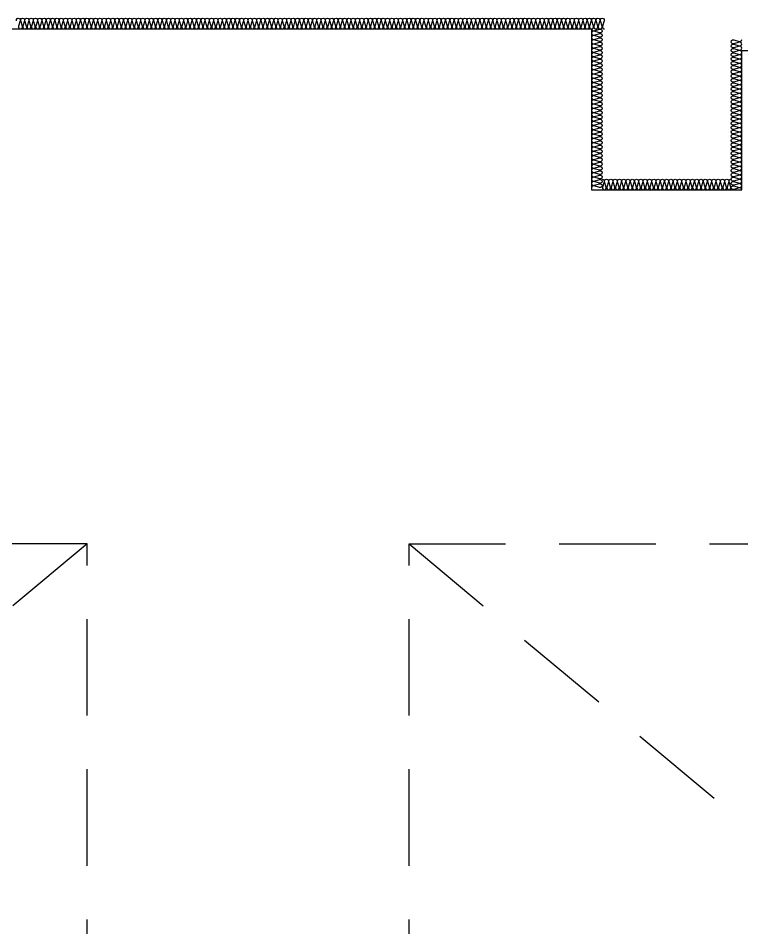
# Model space of a CAD drawing. Header units: millimetres. Extents: x 17311 to 801382, y -242618 to -104888.
# Drawn here: x 527890 to 531261, y -198668 to -194429 of the extents above; entities that cross this region are included whole.
import ezdxf

# ---------------------------------------------------------------- set-up
doc = ezdxf.new("R2010")
doc.units = ezdxf.units.MM
doc.header["$LTSCALE"] = 250
doc.linetypes.add('HID', pattern=[2.8, 1.8, -1])
doc.layers.add('A-ELE-8', color=8, linetype='Continuous')
doc.layers.add('ISL', color=251, linetype='Continuous')

msp = doc.modelspace()

# ---------------------------------------------------------------- linework, layer by layer
at = {"layer": 'A-ELE-8', "linetype": 'HID'}
for p, q in [((528210.7, -196879.5), (522210.7, -201879.5)), ((529710.7, -196879.5), (535710.7, -201879.5))]:
    msp.add_line(p, q, dxfattribs=at)
for points in [[(522210.7, -201879.5), (528210.7, -201879.5), (528210.7, -196879.5), (522210.7, -196879.5)], [(529710.7, -196879.5), (535710.7, -196879.5), (535710.7, -201879.5), (529710.7, -201879.5)]]:
    msp.add_lwpolyline(points, close=True, dxfattribs=at)
at = {"layer": 'ISL'}
for points in [[(527881.8, -194441.6, -1.372593), (527899.5, -194441.6), (527891.8, -194467.4, 0.509267), (527900.7, -194479.5, 0.509267), (527909.5, -194467.4), (527901.8, -194441.6, -1.372593), (527919.5, -194441.6), (527911.8, -194467.4, 0.509267), (527920.7, -194479.5, 0.509267), (527929.5, -194467.4), (527921.8, -194441.6, -1.372593), (527939.5, -194441.6), (527931.8, -194467.4, 0.509267), (527940.7, -194479.5, 0.509267), (527949.5, -194467.4), (527941.8, -194441.6, -1.372593), (527959.5, -194441.6), (527951.8, -194467.4, 0.509267), (527960.7, -194479.5, 0.509267), (527969.5, -194467.4), (527961.8, -194441.6, -1.372593), (527979.5, -194441.6), (527971.8, -194467.4, 0.509267), (527980.7, -194479.5, 0.509267), (527989.5, -194467.4), (527981.8, -194441.6, -1.372593), (527999.5, -194441.6), (527991.8, -194467.4, 0.509267), (528000.7, -194479.5, 0.509267), (528009.5, -194467.4), (528001.8, -194441.6, -1.372593), (528019.5, -194441.6), (528011.8, -194467.4, 0.509267), (528020.7, -194479.5, 0.509267), (528029.5, -194467.4), (528021.8, -194441.6, -1.372593), (528039.5, -194441.6), (528031.8, -194467.4, 0.509267), (528040.7, -194479.5, 0.509267), (528049.5, -194467.4), (528041.8, -194441.6, -1.372593), (528059.5, -194441.6), (528051.8, -194467.4, 0.509267), (528060.7, -194479.5, 0.509267), (528069.5, -194467.4), (528061.8, -194441.6, -1.372593), (528079.5, -194441.6), (528071.8, -194467.4, 0.509267), (528080.7, -194479.5, 0.509267), (528089.5, -194467.4), (528081.8, -194441.6, -1.372593), (528099.5, -194441.6), (528091.8, -194467.4, 0.509267), (528100.7, -194479.5, 0.509267), (528109.5, -194467.4), (528101.8, -194441.6, -1.372593), (528119.5, -194441.6), (528111.8, -194467.4, 0.509267), (528120.7, -194479.5, 0.509267), (528129.5, -194467.4), (528121.8, -194441.6, -1.372593), (528139.5, -194441.6), (528131.8, -194467.4, 0.509267), (528140.7, -194479.5, 0.509267), (528149.5, -194467.4), (528141.8, -194441.6, -1.372593), (528159.5, -194441.6), (528151.8, -194467.4, 0.509267), (528160.7, -194479.5, 0.509267), (528169.5, -194467.4), (528161.8, -194441.6, -1.372593), (528179.5, -194441.6), (528171.8, -194467.4, 0.509267), (528180.7, -194479.5, 0.509267), (528189.5, -194467.4), (528181.8, -194441.6, -1.372593), (528199.5, -194441.6), (528191.8, -194467.4, 0.509267), (528200.7, -194479.5, 0.509267), (528209.5, -194467.4), (528201.8, -194441.6, -1.372593), (528219.5, -194441.6), (528211.8, -194467.4, 0.509267), (528220.7, -194479.5, 0.509267), (528229.5, -194467.4), (528221.8, -194441.6, -1.372593), (528239.5, -194441.6), (528231.8, -194467.4, 0.509267), (528240.7, -194479.5, 0.509267), (528249.5, -194467.4), (528241.8, -194441.6, -1.372593), (528259.5, -194441.6), (528251.8, -194467.4, 0.509267), (528260.7, -194479.5, 0.509267), (528269.5, -194467.4), (528261.8, -194441.6, -1.372593), (528279.5, -194441.6), (528271.8, -194467.4, 0.509267), (528280.7, -194479.5, 0.509267), (528289.5, -194467.4), (528281.8, -194441.6, -1.372593), (528299.5, -194441.6), (528291.8, -194467.4, 0.509267), (528300.7, -194479.5, 0.509267), (528309.5, -194467.4), (528301.8, -194441.6, -1.372593), (528319.5, -194441.6), (528311.8, -194467.4, 0.509267), (528320.7, -194479.5, 0.509267), (528329.5, -194467.4), (528321.8, -194441.6, -1.372593), (528339.5, -194441.6), (528331.8, -194467.4, 0.509267), (528340.7, -194479.5, 0.509267), (528349.5, -194467.4), (528341.8, -194441.6, -1.372593), (528359.5, -194441.6), (528351.8, -194467.4, 0.509267), (528360.7, -194479.5, 0.509267), (528369.5, -194467.4), (528361.8, -194441.6, -1.372593), (528379.5, -194441.6), (528371.8, -194467.4, 0.509267), (528380.7, -194479.5, 0.509267), (528389.5, -194467.4), (528381.8, -194441.6, -1.372593), (528399.5, -194441.6), (528391.8, -194467.4, 0.509267), (528400.7, -194479.5, 0.509267), (528409.5, -194467.4), (528401.8, -194441.6, -1.372593), (528419.5, -194441.6), (528411.8, -194467.4, 0.509267), (528420.7, -194479.5, 0.509267), (528429.5, -194467.4), (528421.8, -194441.6, -1.372593), (528439.5, -194441.6), (528431.8, -194467.4, 0.509267), (528440.7, -194479.5, 0.509267), (528449.5, -194467.4), (528441.8, -194441.6, -1.372593), (528459.5, -194441.6), (528451.8, -194467.4, 0.509267), (528460.7, -194479.5, 0.509267), (528469.5, -194467.4), (528461.8, -194441.6, -1.372593), (528479.5, -194441.6), (528471.8, -194467.4, 0.509267), (528480.7, -194479.5, 0.509267), (528489.5, -194467.4), (528481.8, -194441.6, -1.372593), (528499.5, -194441.6), (528491.8, -194467.4, 0.509267), (528500.7, -194479.5, 0.509267), (528509.5, -194467.4), (528501.8, -194441.6, -1.372593), (528519.5, -194441.6), (528511.8, -194467.4, 0.509267), (528520.7, -194479.5, 0.509267), (528529.5, -194467.4), (528521.8, -194441.6, -1.372593), (528539.5, -194441.6), (528531.8, -194467.4, 0.509267), (528540.7, -194479.5, 0.509267), (528549.5, -194467.4), (528541.8, -194441.6, -1.372593), (528559.5, -194441.6), (528551.8, -194467.4, 0.509267), (528560.7, -194479.5, 0.509267), (528569.5, -194467.4), (528561.8, -194441.6, -1.372593), (528579.5, -194441.6), (528571.8, -194467.4, 0.509267), (528580.7, -194479.5, 0.509267), (528589.5, -194467.4), (528581.8, -194441.6, -1.372593), (528599.5, -194441.6), (528591.8, -194467.4, 0.509267), (528600.7, -194479.5, 0.509267), (528609.5, -194467.4), (528601.8, -194441.6, -1.372593), (528619.5, -194441.6), (528611.8, -194467.4, 0.509267), (528620.7, -194479.5, 0.509267), (528629.5, -194467.4), (528621.8, -194441.6, -1.372593), (528639.5, -194441.6), (528631.8, -194467.4, 0.509267), (528640.7, -194479.5, 0.509267), (528649.5, -194467.4), (528641.8, -194441.6, -1.372593), (528659.5, -194441.6), (528651.8, -194467.4, 0.509267), (528660.7, -194479.5, 0.509267), (528669.5, -194467.4), (528661.8, -194441.6, -1.372593), (528679.5, -194441.6), (528671.8, -194467.4, 0.509267), (528680.7, -194479.5, 0.509267), (528689.5, -194467.4), (528681.8, -194441.6, -1.372593), (528699.5, -194441.6), (528691.8, -194467.4, 0.509267), (528700.7, -194479.5, 0.509267), (528709.5, -194467.4), (528701.8, -194441.6, -1.372593), (528719.5, -194441.6), (528711.8, -194467.4, 0.509267), (528720.7, -194479.5, 0.509267), (528729.5, -194467.4), (528721.8, -194441.6, -1.372593), (528739.5, -194441.6), (528731.8, -194467.4, 0.509267), (528740.7, -194479.5, 0.509267), (528749.5, -194467.4), (528741.8, -194441.6, -1.372593), (528759.5, -194441.6), (528751.8, -194467.4, 0.509267), (528760.7, -194479.5, 0.509267), (528769.5, -194467.4), (528761.8, -194441.6, -1.372593), (528779.5, -194441.6), (528771.8, -194467.4, 0.509267), (528780.7, -194479.5, 0.509267), (528789.5, -194467.4), (528781.8, -194441.6, -1.372593), (528799.5, -194441.6), (528791.8, -194467.4, 0.509267), (528800.7, -194479.5, 0.509267), (528809.5, -194467.4), (528801.8, -194441.6, -1.372593), (528819.5, -194441.6), (528811.8, -194467.4, 0.509267), (528820.7, -194479.5, 0.509267), (528829.5, -194467.4), (528821.8, -194441.6, -1.372593), (528839.5, -194441.6), (528831.8, -194467.4, 0.509267), (528840.7, -194479.5, 0.509267), (528849.5, -194467.4), (528841.8, -194441.6, -1.372593), (528859.5, -194441.6), (528851.8, -194467.4, 0.509267), (528860.7, -194479.5, 0.509267), (528869.5, -194467.4), (528861.8, -194441.6, -1.372593), (528879.5, -194441.6), (528871.8, -194467.4, 0.509267), (528880.7, -194479.5, 0.509267), (528889.5, -194467.4), (528881.8, -194441.6, -1.372593), (528899.5, -194441.6), (528891.8, -194467.4, 0.509267), (528900.7, -194479.5, 0.509267), (528909.5, -194467.4), (528901.8, -194441.6, -1.372593), (528919.5, -194441.6), (528911.8, -194467.4, 0.509267), (528920.7, -194479.5, 0.509267), (528929.5, -194467.4), (528921.8, -194441.6, -1.372593), (528939.5, -194441.6), (528931.8, -194467.4, 0.509267), (528940.7, -194479.5, 0.509267), (528949.5, -194467.4), (528941.8, -194441.6, -1.372593), (528959.5, -194441.6), (528951.8, -194467.4, 0.509267), (528960.7, -194479.5, 0.509267), (528969.5, -194467.4), (528961.8, -194441.6, -1.372593), (528979.5, -194441.6), (528971.8, -194467.4, 0.509267), (528980.7, -194479.5, 0.509267), (528989.5, -194467.4), (528981.8, -194441.6, -1.372593), (528999.5, -194441.6), (528991.8, -194467.4, 0.509267), (529000.7, -194479.5, 0.509267), (529009.5, -194467.4), (529001.8, -194441.6, -1.372593), (529019.5, -194441.6), (529011.8, -194467.4, 0.509267), (529020.7, -194479.5, 0.509267), (529029.5, -194467.4), (529021.8, -194441.6, -1.372593), (529039.5, -194441.6), (529031.8, -194467.4, 0.509267), (529040.7, -194479.5, 0.509267), (529049.5, -194467.4), (529041.8, -194441.6, -1.372593), (529059.5, -194441.6), (529051.8, -194467.4, 0.509267), (529060.7, -194479.5, 0.509267), (529069.5, -194467.4), (529061.8, -194441.6, -1.372593), (529079.5, -194441.6), (529071.8, -194467.4, 0.509267), (529080.7, -194479.5, 0.509267), (529089.5, -194467.4), (529081.8, -194441.6, -1.372593), (529099.5, -194441.6), (529091.8, -194467.4, 0.509267), (529100.7, -194479.5, 0.509267), (529109.5, -194467.4), (529101.8, -194441.6, -1.372593), (529119.5, -194441.6), (529111.8, -194467.4, 0.509267), (529120.7, -194479.5, 0.509267), (529129.5, -194467.4), (529121.8, -194441.6, -1.372593), (529139.5, -194441.6), (529131.8, -194467.4, 0.509267), (529140.7, -194479.5, 0.509267), (529149.5, -194467.4), (529141.8, -194441.6, -1.372593), (529159.5, -194441.6), (529151.8, -194467.4, 0.509267), (529160.7, -194479.5, 0.509267), (529169.5, -194467.4), (529161.8, -194441.6, -1.372593), (529179.5, -194441.6), (529171.8, -194467.4, 0.509267), (529180.7, -194479.5, 0.509267), (529189.5, -194467.4), (529181.8, -194441.6, -1.372593), (529199.5, -194441.6), (529191.8, -194467.4, 0.509267), (529200.7, -194479.5, 0.509267), (529209.5, -194467.4), (529201.8, -194441.6, -1.372593), (529219.5, -194441.6), (529211.8, -194467.4, 0.509267), (529220.7, -194479.5, 0.509267), (529229.5, -194467.4), (529221.8, -194441.6, -1.372593), (529239.5, -194441.6), (529231.8, -194467.4, 0.509267), (529240.7, -194479.5, 0.509267), (529249.5, -194467.4), (529241.8, -194441.6, -1.372593), (529259.5, -194441.6), (529251.8, -194467.4, 0.509267), (529260.7, -194479.5, 0.509267), (529269.5, -194467.4), (529261.8, -194441.6, -1.372593), (529279.5, -194441.6), (529271.8, -194467.4, 0.509267), (529280.7, -194479.5, 0.509267), (529289.5, -194467.4), (529281.8, -194441.6, -1.372593), (529299.5, -194441.6), (529291.8, -194467.4, 0.509267), (529300.7, -194479.5, 0.509267), (529309.5, -194467.4), (529301.8, -194441.6, -1.372593), (529319.5, -194441.6), (529311.8, -194467.4, 0.509267), (529320.7, -194479.5, 0.509267), (529329.5, -194467.4), (529321.8, -194441.6, -1.372593), (529339.5, -194441.6), (529331.8, -194467.4, 0.509267), (529340.7, -194479.5, 0.509267), (529349.5, -194467.4), (529341.8, -194441.6, -1.372593), (529359.5, -194441.6), (529351.8, -194467.4, 0.509267), (529360.7, -194479.5, 0.509267), (529369.5, -194467.4), (529361.8, -194441.6, -1.372593), (529379.5, -194441.6), (529371.8, -194467.4, 0.509267), (529380.7, -194479.5, 0.509267), (529389.5, -194467.4), (529381.8, -194441.6, -1.372593), (529399.5, -194441.6), (529391.8, -194467.4, 0.509267), (529400.7, -194479.5, 0.509267), (529409.5, -194467.4), (529401.8, -194441.6, -1.372593), (529419.5, -194441.6), (529411.8, -194467.4, 0.509267), (529420.7, -194479.5, 0.509267), (529429.5, -194467.4), (529421.8, -194441.6, -1.372593), (529439.5, -194441.6), (529431.8, -194467.4, 0.509267), (529440.7, -194479.5, 0.509267), (529449.5, -194467.4), (529441.8, -194441.6, -1.372593), (529459.5, -194441.6), (529451.8, -194467.4, 0.509267), (529460.7, -194479.5, 0.509267), (529469.5, -194467.4), (529461.8, -194441.6, -1.372593), (529479.5, -194441.6), (529471.8, -194467.4, 0.509267), (529480.7, -194479.5, 0.509267), (529489.5, -194467.4), (529481.8, -194441.6, -1.372593), (529499.5, -194441.6), (529491.8, -194467.4, 0.509267), (529500.7, -194479.5, 0.509267), (529509.5, -194467.4), (529501.8, -194441.6, -1.372593), (529519.5, -194441.6), (529511.8, -194467.4, 0.509267), (529520.7, -194479.5, 0.509267), (529529.5, -194467.4), (529521.8, -194441.6, -1.372593), (529539.5, -194441.6), (529531.8, -194467.4, 0.509267), (529540.7, -194479.5, 0.509267), (529549.5, -194467.4), (529541.8, -194441.6, -1.372593), (529559.5, -194441.6), (529551.8, -194467.4, 0.509267), (529560.7, -194479.5, 0.509267), (529569.5, -194467.4), (529561.8, -194441.6, -1.372593), (529579.5, -194441.6), (529571.8, -194467.4, 0.509267), (529580.7, -194479.5, 0.509267), (529589.5, -194467.4), (529581.8, -194441.6, -1.372593), (529599.5, -194441.6), (529591.8, -194467.4, 0.509267), (529600.7, -194479.5, 0.509267), (529609.5, -194467.4), (529601.8, -194441.6, -1.372593), (529619.5, -194441.6), (529611.8, -194467.4, 0.509267), (529620.7, -194479.5, 0.509267), (529629.5, -194467.4), (529621.8, -194441.6, -1.372593), (529639.5, -194441.6), (529631.8, -194467.4, 0.509267), (529640.7, -194479.5, 0.509267), (529649.5, -194467.4), (529641.8, -194441.6, -1.372593), (529659.5, -194441.6), (529651.8, -194467.4, 0.509267), (529660.7, -194479.5, 0.509267), (529669.5, -194467.4), (529661.8, -194441.6, -1.372593), (529679.5, -194441.6), (529671.8, -194467.4, 0.509267), (529680.7, -194479.5, 0.509267), (529689.5, -194467.4), (529681.8, -194441.6, -1.372593), (529699.5, -194441.6), (529691.8, -194467.4, 0.509267), (529700.7, -194479.5, 0.509267), (529709.5, -194467.4), (529701.8, -194441.6, -1.372593), (529719.5, -194441.6), (529711.8, -194467.4, 0.509267), (529720.7, -194479.5, 0.509267), (529729.5, -194467.4), (529721.8, -194441.6, -1.372593), (529739.5, -194441.6), (529731.8, -194467.4, 0.509267), (529740.7, -194479.5, 0.509267), (529749.5, -194467.4), (529741.8, -194441.6, -1.372593), (529759.5, -194441.6), (529751.8, -194467.4, 0.509267), (529760.7, -194479.5, 0.509267), (529769.5, -194467.4), (529761.8, -194441.6, -1.372593), (529779.5, -194441.6), (529771.8, -194467.4, 0.509267), (529780.7, -194479.5, 0.509267), (529789.5, -194467.4), (529781.8, -194441.6, -1.372593), (529799.5, -194441.6), (529791.8, -194467.4, 0.509267), (529800.7, -194479.5, 0.509267), (529809.5, -194467.4), (529801.8, -194441.6, -1.372593), (529819.5, -194441.6), (529811.8, -194467.4, 0.509267), (529820.7, -194479.5, 0.509267), (529829.5, -194467.4), (529821.8, -194441.6, -1.372593), (529839.5, -194441.6), (529831.8, -194467.4, 0.509267), (529840.7, -194479.5, 0.509267), (529849.5, -194467.4), (529841.8, -194441.6, -1.372593), (529859.5, -194441.6), (529851.8, -194467.4, 0.509267), (529860.7, -194479.5, 0.509267), (529869.5, -194467.4), (529861.8, -194441.6, -1.372593), (529879.5, -194441.6), (529871.8, -194467.4, 0.509267), (529880.7, -194479.5, 0.509267), (529889.5, -194467.4), (529881.8, -194441.6, -1.372593), (529899.5, -194441.6), (529891.8, -194467.4, 0.509267), (529900.7, -194479.5, 0.509267), (529909.5, -194467.4), (529901.8, -194441.6, -1.372593), (529919.5, -194441.6), (529911.8, -194467.4, 0.509267), (529920.7, -194479.5, 0.509267), (529929.5, -194467.4), (529921.8, -194441.6, -1.372593), (529939.5, -194441.6), (529931.8, -194467.4, 0.509267), (529940.7, -194479.5, 0.509267), (529949.5, -194467.4), (529941.8, -194441.6, -1.372593), (529959.5, -194441.6), (529951.8, -194467.4, 0.509267), (529960.7, -194479.5, 0.509267), (529969.5, -194467.4), (529961.8, -194441.6, -1.372593), (529979.5, -194441.6), (529971.8, -194467.4, 0.509267), (529980.7, -194479.5, 0.509267), (529989.5, -194467.4), (529981.8, -194441.6, -1.372593), (529999.5, -194441.6), (529991.8, -194467.4, 0.509267), (530000.7, -194479.5, 0.509267), (530009.5, -194467.4), (530001.8, -194441.6, -1.372593), (530019.5, -194441.6), (530011.8, -194467.4, 0.509267), (530020.7, -194479.5, 0.509267), (530029.5, -194467.4), (530021.8, -194441.6, -1.372593), (530039.5, -194441.6), (530031.8, -194467.4, 0.509267), (530040.7, -194479.5, 0.509267), (530049.5, -194467.4), (530041.8, -194441.6, -1.372593), (530059.5, -194441.6), (530051.8, -194467.4, 0.509267), (530060.7, -194479.5, 0.509267), (530069.5, -194467.4), (530061.8, -194441.6, -1.372593), (530079.5, -194441.6), (530071.8, -194467.4, 0.509267), (530080.7, -194479.5, 0.509267), (530089.5, -194467.4), (530081.8, -194441.6, -1.372593), (530099.5, -194441.6), (530091.8, -194467.4, 0.509267), (530100.7, -194479.5, 0.509267), (530109.5, -194467.4), (530101.8, -194441.6, -1.372593), (530119.5, -194441.6), (530111.8, -194467.4, 0.509267), (530120.7, -194479.5, 0.509267), (530129.5, -194467.4), (530121.8, -194441.6, -1.372593), (530139.5, -194441.6), (530131.8, -194467.4, 0.509267), (530140.7, -194479.5, 0.509267), (530149.5, -194467.4), (530141.8, -194441.6, -1.372593), (530159.5, -194441.6), (530151.8, -194467.4, 0.509267), (530160.7, -194479.5, 0.509267), (530169.5, -194467.4), (530161.8, -194441.6, -1.372593), (530179.5, -194441.6), (530171.8, -194467.4, 0.509267), (530180.7, -194479.5, 0.509267), (530189.5, -194467.4), (530181.8, -194441.6, -1.372593), (530199.5, -194441.6), (530191.8, -194467.4, 0.509267), (530200.7, -194479.5, 0.509267), (530209.5, -194467.4), (530201.8, -194441.6, -1.372593), (530219.5, -194441.6), (530211.8, -194467.4, 0.509267), (530220.7, -194479.5, 0.509267), (530229.5, -194467.4), (530221.8, -194441.6, -1.372593), (530239.5, -194441.6), (530231.8, -194467.4, 0.509267), (530240.7, -194479.5, 0.509267), (530249.5, -194467.4), (530241.8, -194441.6, -1.372593), (530259.5, -194441.6), (530251.8, -194467.4, 0.509267), (530260.7, -194479.5, 0.509267), (530269.5, -194467.4), (530261.8, -194441.6, -1.372593), (530279.5, -194441.6), (530271.8, -194467.4, 0.509267), (530280.7, -194479.5, 0.509267), (530289.5, -194467.4), (530281.8, -194441.6, -1.372593), (530299.5, -194441.6), (530291.8, -194467.4, 0.509267), (530300.7, -194479.5, 0.509267), (530309.5, -194467.4), (530301.8, -194441.6, -1.372593), (530319.5, -194441.6), (530311.8, -194467.4, 0.509267), (530320.7, -194479.5, 0.509267), (530329.5, -194467.4), (530321.8, -194441.6, -1.372593), (530339.5, -194441.6), (530331.8, -194467.4, 0.509267), (530340.7, -194479.5, 0.509267), (530349.5, -194467.4), (530341.8, -194441.6, -1.372593), (530359.5, -194441.6), (530351.8, -194467.4, 0.509267), (530360.7, -194479.5, 0.509267), (530369.5, -194467.4), (530361.8, -194441.6, -1.372593), (530379.5, -194441.6), (530371.8, -194467.4, 0.509267), (530380.7, -194479.5, 0.509267), (530389.5, -194467.4), (530381.8, -194441.6, -1.372593), (530399.5, -194441.6), (530391.8, -194467.4, 0.509267), (530400.7, -194479.5, 0.509267), (530409.5, -194467.4), (530401.8, -194441.6, -1.372593), (530419.5, -194441.6), (530411.8, -194467.4, 0.509267), (530420.7, -194479.5, 0.509267), (530429.5, -194467.4), (530421.8, -194441.6, -1.372593), (530439.5, -194441.6), (530431.8, -194467.4, 0.509267), (530440.7, -194479.5, 0.509267), (530449.5, -194467.4), (530441.8, -194441.6, -1.372593), (530459.5, -194441.6), (530451.8, -194467.4, 0.509267), (530460.7, -194479.5, 0.509267), (530469.5, -194467.4), (530461.8, -194441.6, -1.372593), (530479.5, -194441.6), (530471.8, -194467.4, 0.509267), (530480.7, -194479.5, 0.509267), (530489.5, -194467.4), (530481.8, -194441.6, -1.372593), (530499.5, -194441.6), (530491.8, -194467.4, 0.509267), (530500.7, -194479.5, 0.509267), (530509.5, -194467.4), (530501.8, -194441.6, -1.372593), (530519.5, -194441.6), (530511.8, -194467.4, 0.509267), (530520.7, -194479.5, 0.509267), (530529.5, -194467.4), (530521.8, -194441.6, -1.372593), (530539.5, -194441.6), (530531.8, -194467.4, 0.509267), (530540.7, -194479.5, 0.509267), (530549.5, -194467.4), (530541.8, -194441.6, -1.372593), (530559.5, -194441.6), (530551.8, -194467.4, 0.509267), (530560.7, -194479.5, 0.509267), (530569.5, -194467.4), (530561.8, -194441.6, -1.372593), (530579.5, -194441.6), (530571.8, -194467.4, 0.509267), (530580.7, -194479.5, 0.509267), (530589.5, -194467.4), (530581.8, -194441.6, -1.372593), (530599.5, -194441.6), (530591.8, -194467.4, 0.509267), (530600.7, -194479.5, 0.509267), (530609.5, -194467.4), (530601.8, -194441.6, -1.372593), (530619.5, -194441.6), (530611.8, -194467.4, 0.509267), (530620.7, -194479.5)], [(530560.7, -194479.5, 0.509267), (530572.8, -194488.3), (530598.5, -194480.7, -1.372593), (530598.5, -194498.3), (530572.8, -194490.7, 0.509267), (530560.7, -194499.5, 0.509267), (530572.8, -194508.3), (530598.5, -194500.7, -1.372593), (530598.5, -194518.3), (530572.8, -194510.7, 0.509267), (530560.7, -194519.5, 0.509267), (530572.8, -194528.3), (530598.5, -194520.7, -1.372593), (530598.5, -194538.3), (530572.8, -194530.7, 0.509267), (530560.7, -194539.5, 0.509267), (530572.8, -194548.3), (530598.5, -194540.7, -1.372593), (530598.5, -194558.3), (530572.8, -194550.7, 0.509267), (530560.7, -194559.5, 0.509267), (530572.8, -194568.3), (530598.5, -194560.7, -1.372593), (530598.5, -194578.3), (530572.8, -194570.7, 0.509267), (530560.7, -194579.5, 0.509267), (530572.8, -194588.3), (530598.5, -194580.7, -1.372593), (530598.5, -194598.3), (530572.8, -194590.7, 0.509267), (530560.7, -194599.5, 0.509267), (530572.8, -194608.3), (530598.5, -194600.7, -1.372593), (530598.5, -194618.3), (530572.8, -194610.7, 0.509267), (530560.7, -194619.5, 0.509267), (530572.8, -194628.3), (530598.5, -194620.7, -1.372593), (530598.5, -194638.3), (530572.8, -194630.7, 0.509267), (530560.7, -194639.5, 0.509267), (530572.8, -194648.3), (530598.5, -194640.7, -1.372593), (530598.5, -194658.3), (530572.8, -194650.7, 0.509267), (530560.7, -194659.5, 0.509267), (530572.8, -194668.3), (530598.5, -194660.7, -1.372593), (530598.5, -194678.3), (530572.8, -194670.7, 0.509267), (530560.7, -194679.5, 0.509267), (530572.8, -194688.3), (530598.5, -194680.7, -1.372593), (530598.5, -194698.3), (530572.8, -194690.7, 0.509267), (530560.7, -194699.5, 0.509267), (530572.8, -194708.3), (530598.5, -194700.7, -1.372593), (530598.5, -194718.3), (530572.8, -194710.7, 0.509267), (530560.7, -194719.5, 0.509267), (530572.8, -194728.3), (530598.5, -194720.7, -1.372593), (530598.5, -194738.3), (530572.8, -194730.7, 0.509267), (530560.7, -194739.5, 0.509267), (530572.8, -194748.3), (530598.5, -194740.7, -1.372593), (530598.5, -194758.3), (530572.8, -194750.7, 0.509267), (530560.7, -194759.5, 0.509267), (530572.8, -194768.3), (530598.5, -194760.7, -1.372593), (530598.5, -194778.3), (530572.8, -194770.7, 0.509267), (530560.7, -194779.5, 0.509267), (530572.8, -194788.3), (530598.5, -194780.7, -1.372593), (530598.5, -194798.3), (530572.8, -194790.7, 0.509267), (530560.7, -194799.5, 0.509267), (530572.8, -194808.3), (530598.5, -194800.7, -1.372593), (530598.5, -194818.3), (530572.8, -194810.7, 0.509267), (530560.7, -194819.5, 0.509267), (530572.8, -194828.3), (530598.5, -194820.7, -1.372593), (530598.5, -194838.3), (530572.8, -194830.7, 0.509267), (530560.7, -194839.5, 0.509267), (530572.8, -194848.3), (530598.5, -194840.7, -1.372593), (530598.5, -194858.3), (530572.8, -194850.7, 0.509267), (530560.7, -194859.5, 0.509267), (530572.8, -194868.3), (530598.5, -194860.7, -1.372593), (530598.5, -194878.3), (530572.8, -194870.7, 0.509267), (530560.7, -194879.5, 0.509267), (530572.8, -194888.3), (530598.5, -194880.7, -1.372593), (530598.5, -194898.3), (530572.8, -194890.7, 0.509267), (530560.7, -194899.5, 0.509267), (530572.8, -194908.3), (530598.5, -194900.7, -1.372593), (530598.5, -194918.3), (530572.8, -194910.7, 0.509267), (530560.7, -194919.5, 0.509267), (530572.8, -194928.3), (530598.5, -194920.7, -1.372593), (530598.5, -194938.3), (530572.8, -194930.7, 0.509267), (530560.7, -194939.5, 0.509267), (530572.8, -194948.3), (530598.5, -194940.7, -1.372593), (530598.5, -194958.3), (530572.8, -194950.7, 0.509267), (530560.7, -194959.5, 0.509267), (530572.8, -194968.3), (530598.5, -194960.7, -1.372593), (530598.5, -194978.3), (530572.8, -194970.7, 0.509267), (530560.7, -194979.5, 0.509267), (530572.8, -194988.3), (530598.5, -194980.7, -1.372593), (530598.5, -194998.3), (530572.8, -194990.7, 0.509267), (530560.7, -194999.5, 0.509267), (530572.8, -195008.3), (530598.5, -195000.7, -1.372593), (530598.5, -195018.3), (530572.8, -195010.7, 0.509267), (530560.7, -195019.5, 0.509267), (530572.8, -195028.3), (530598.5, -195020.7, -1.372593), (530598.5, -195038.3), (530572.8, -195030.7, 0.509267), (530560.7, -195039.5, 0.509267), (530572.8, -195048.3), (530598.5, -195040.7, -1.372593), (530598.5, -195058.3), (530572.8, -195050.7, 0.509267), (530560.7, -195059.5, 0.509267), (530572.8, -195068.3), (530598.5, -195060.7, -1.372593), (530598.5, -195078.3), (530572.8, -195070.7, 0.509267), (530560.7, -195079.5, 0.509267), (530572.8, -195088.3), (530598.5, -195080.7, -1.372593), (530598.5, -195098.3), (530572.8, -195090.7, 0.509267), (530560.7, -195099.5, 0.509267), (530572.8, -195108.3), (530598.5, -195100.7, -1.372593), (530598.5, -195118.3), (530572.8, -195110.7, 0.509267), (530560.7, -195119.5, 0.509267), (530572.8, -195128.3), (530598.5, -195120.7, -1.372593), (530598.5, -195138.3), (530572.8, -195130.7, 0.509267), (530560.7, -195139.5, 0.509267), (530572.8, -195148.3), (530598.5, -195140.7, -1.372593), (530598.5, -195158.3), (530572.8, -195150.7, 0.509267), (530560.7, -195159.5, 0.509267), (530572.8, -195168.3), (530598.5, -195160.7, -1.372593), (530598.5, -195178.3), (530572.8, -195170.7, 0.509267), (530560.7, -195179.5, 0.509267), (530572.8, -195188.3), (530598.5, -195180.7, -1.372593), (530598.5, -195198.3), (530572.8, -195190.7, 0.509267), (530560.7, -195199.5, 0.509267), (530572.8, -195208.3), (530598.5, -195200.7, -1.372593), (530598.5, -195218.3), (530572.8, -195210.7, 0.509267), (530560.7, -195219.5)], [(531260.7, -195229.5, 0.509267), (531248.5, -195220.6), (531222.8, -195228.3, -1.372593), (531222.8, -195210.6), (531248.5, -195218.3, 0.509267), (531260.7, -195209.5, 0.509267), (531248.5, -195200.6), (531222.8, -195208.3, -1.372593), (531222.8, -195190.6), (531248.5, -195198.3, 0.509267), (531260.7, -195189.5, 0.509267), (531248.5, -195180.6), (531222.8, -195188.3, -1.372593), (531222.8, -195170.6), (531248.5, -195178.3, 0.509267), (531260.7, -195169.5, 0.509267), (531248.5, -195160.6), (531222.8, -195168.3, -1.372593), (531222.8, -195150.6), (531248.5, -195158.3, 0.509267), (531260.7, -195149.5, 0.509267), (531248.5, -195140.6), (531222.8, -195148.3, -1.372593), (531222.8, -195130.6), (531248.5, -195138.3, 0.509267), (531260.7, -195129.5, 0.509267), (531248.5, -195120.6), (531222.8, -195128.3, -1.372593), (531222.8, -195110.6), (531248.5, -195118.3, 0.509267), (531260.7, -195109.5, 0.509267), (531248.5, -195100.6), (531222.8, -195108.3, -1.372593), (531222.8, -195090.6), (531248.5, -195098.3, 0.509267), (531260.7, -195089.5, 0.509267), (531248.5, -195080.6), (531222.8, -195088.3, -1.372593), (531222.8, -195070.6), (531248.5, -195078.3, 0.509267), (531260.7, -195069.5, 0.509267), (531248.5, -195060.6), (531222.8, -195068.3, -1.372593), (531222.8, -195050.6), (531248.5, -195058.3, 0.509267), (531260.7, -195049.5, 0.509267), (531248.5, -195040.6), (531222.8, -195048.3, -1.372593), (531222.8, -195030.6), (531248.5, -195038.3, 0.509267), (531260.7, -195029.5, 0.509267), (531248.5, -195020.6), (531222.8, -195028.3, -1.372593), (531222.8, -195010.6), (531248.5, -195018.3, 0.509267), (531260.7, -195009.5, 0.509267), (531248.5, -195000.6), (531222.8, -195008.3, -1.372593), (531222.8, -194990.6), (531248.5, -194998.3, 0.509267), (531260.7, -194989.5, 0.509267), (531248.5, -194980.6), (531222.8, -194988.3, -1.372593), (531222.8, -194970.6), (531248.5, -194978.3, 0.509267), (531260.7, -194969.5, 0.509267), (531248.5, -194960.6), (531222.8, -194968.3, -1.372593), (531222.8, -194950.6), (531248.5, -194958.3, 0.509267), (531260.7, -194949.5, 0.509267), (531248.5, -194940.6), (531222.8, -194948.3, -1.372593), (531222.8, -194930.6), (531248.5, -194938.3, 0.509267), (531260.7, -194929.5, 0.509267), (531248.5, -194920.6), (531222.8, -194928.3, -1.372593), (531222.8, -194910.6), (531248.5, -194918.3, 0.509267), (531260.7, -194909.5, 0.509267), (531248.5, -194900.6), (531222.8, -194908.3, -1.372593), (531222.8, -194890.6), (531248.5, -194898.3, 0.509267), (531260.7, -194889.5, 0.509267), (531248.5, -194880.6), (531222.8, -194888.3, -1.372593), (531222.8, -194870.6), (531248.5, -194878.3, 0.509267), (531260.7, -194869.5, 0.509267), (531248.5, -194860.6), (531222.8, -194868.3, -1.372593), (531222.8, -194850.6), (531248.5, -194858.3, 0.509267), (531260.7, -194849.5, 0.509267), (531248.5, -194840.6), (531222.8, -194848.3, -1.372593), (531222.8, -194830.6), (531248.5, -194838.3, 0.509267), (531260.7, -194829.5, 0.509267), (531248.5, -194820.6), (531222.8, -194828.3, -1.372593), (531222.8, -194810.6), (531248.5, -194818.3, 0.509267), (531260.7, -194809.5, 0.509267), (531248.5, -194800.6), (531222.8, -194808.3, -1.372593), (531222.8, -194790.6), (531248.5, -194798.3, 0.509267), (531260.7, -194789.5, 0.509267), (531248.5, -194780.6), (531222.8, -194788.3, -1.372593), (531222.8, -194770.6), (531248.5, -194778.3, 0.509267), (531260.7, -194769.5, 0.509267), (531248.5, -194760.6), (531222.8, -194768.3, -1.372593), (531222.8, -194750.6), (531248.5, -194758.3, 0.509267), (531260.7, -194749.5, 0.509267), (531248.5, -194740.6), (531222.8, -194748.3, -1.372593), (531222.8, -194730.6), (531248.5, -194738.3, 0.509267), (531260.7, -194729.5, 0.509267), (531248.5, -194720.6), (531222.8, -194728.3, -1.372593), (531222.8, -194710.6), (531248.5, -194718.3, 0.509267), (531260.7, -194709.5, 0.509267), (531248.5, -194700.6), (531222.8, -194708.3, -1.372593), (531222.8, -194690.6), (531248.5, -194698.3, 0.509267), (531260.7, -194689.5, 0.509267), (531248.5, -194680.6), (531222.8, -194688.3, -1.372593), (531222.8, -194670.6), (531248.5, -194678.3, 0.509267), (531260.7, -194669.5, 0.509267), (531248.5, -194660.6), (531222.8, -194668.3, -1.372593), (531222.8, -194650.6), (531248.5, -194658.3, 0.509267), (531260.7, -194649.5, 0.509267), (531248.5, -194640.6), (531222.8, -194648.3, -1.372593), (531222.8, -194630.6), (531248.5, -194638.3, 0.509267), (531260.7, -194629.5, 0.509267), (531248.5, -194620.6), (531222.8, -194628.3, -1.372593), (531222.8, -194610.6), (531248.5, -194618.3, 0.509267), (531260.7, -194609.5, 0.509267), (531248.5, -194600.6), (531222.8, -194608.3, -1.372593), (531222.8, -194590.6), (531248.5, -194598.3, 0.509267), (531260.7, -194589.5, 0.509267), (531248.5, -194580.6), (531222.8, -194588.3, -1.372593), (531222.8, -194570.6), (531248.5, -194578.3, 0.509267), (531260.7, -194569.5, 0.509267), (531248.5, -194560.6), (531222.8, -194568.3, -1.372593), (531222.8, -194550.6), (531248.5, -194558.3, 0.509267), (531260.7, -194549.5, 0.509267), (531248.5, -194540.6), (531222.8, -194548.3, -1.372593), (531222.8, -194530.6), (531248.5, -194538.3, 0.508927), (531260.7, -194529.5, 0.508927)], [(530610.7, -195179.5, -0.509267), (530619.5, -195191.6), (530611.8, -195217.4, 1.372593), (530629.5, -195217.4), (530621.8, -195191.6, -0.509267), (530630.7, -195179.5, -0.509267), (530639.5, -195191.6), (530631.8, -195217.4, 1.372593), (530649.5, -195217.4), (530641.8, -195191.6, -0.509267), (530650.7, -195179.5, -0.509267), (530659.5, -195191.6), (530651.8, -195217.4, 1.372593), (530669.5, -195217.4), (530661.8, -195191.6, -0.509267), (530670.7, -195179.5, -0.509267), (530679.5, -195191.6), (530671.8, -195217.4, 1.372593), (530689.5, -195217.4), (530681.8, -195191.6, -0.509267), (530690.7, -195179.5, -0.509267), (530699.5, -195191.6), (530691.8, -195217.4, 1.372593), (530709.5, -195217.4), (530701.8, -195191.6, -0.509267), (530710.7, -195179.5, -0.509267), (530719.5, -195191.6), (530711.8, -195217.4, 1.372593), (530729.5, -195217.4), (530721.8, -195191.6, -0.509267), (530730.7, -195179.5, -0.509267), (530739.5, -195191.6), (530731.8, -195217.4, 1.372593), (530749.5, -195217.4), (530741.8, -195191.6, -0.509267), (530750.7, -195179.5, -0.509267), (530759.5, -195191.6), (530751.8, -195217.4, 1.372593), (530769.5, -195217.4), (530761.8, -195191.6, -0.509267), (530770.7, -195179.5, -0.509267), (530779.5, -195191.6), (530771.8, -195217.4, 1.372593), (530789.5, -195217.4), (530781.8, -195191.6, -0.509267), (530790.7, -195179.5, -0.509267), (530799.5, -195191.6), (530791.8, -195217.4, 1.372593), (530809.5, -195217.4), (530801.8, -195191.6, -0.509267), (530810.7, -195179.5, -0.509267), (530819.5, -195191.6), (530811.8, -195217.4, 1.372593), (530829.5, -195217.4), (530821.8, -195191.6, -0.509267), (530830.7, -195179.5, -0.509267), (530839.5, -195191.6), (530831.8, -195217.4, 1.372593), (530849.5, -195217.4), (530841.8, -195191.6, -0.509267), (530850.7, -195179.5, -0.509267), (530859.5, -195191.6), (530851.8, -195217.4, 1.372593), (530869.5, -195217.4), (530861.8, -195191.6, -0.509267), (530870.7, -195179.5, -0.509267), (530879.5, -195191.6), (530871.8, -195217.4, 1.372593), (530889.5, -195217.4), (530881.8, -195191.6, -0.509267), (530890.7, -195179.5, -0.509267), (530899.5, -195191.6), (530891.8, -195217.4, 1.372593), (530909.5, -195217.4), (530901.8, -195191.6, -0.509267), (530910.7, -195179.5, -0.509267), (530919.5, -195191.6), (530911.8, -195217.4, 1.372593), (530929.5, -195217.4), (530921.8, -195191.6, -0.509267), (530930.7, -195179.5, -0.509267), (530939.5, -195191.6), (530931.8, -195217.4, 1.372593), (530949.5, -195217.4), (530941.8, -195191.6, -0.509267), (530950.7, -195179.5, -0.509267), (530959.5, -195191.6), (530951.8, -195217.4, 1.372593), (530969.5, -195217.4), (530961.8, -195191.6, -0.509267), (530970.7, -195179.5, -0.509267), (530979.5, -195191.6), (530971.8, -195217.4, 1.372593), (530989.5, -195217.4), (530981.8, -195191.6, -0.509267), (530990.7, -195179.5, -0.509267), (530999.5, -195191.6), (530991.8, -195217.4, 1.372593), (531009.5, -195217.4), (531001.8, -195191.6, -0.509267), (531010.7, -195179.5, -0.509267), (531019.5, -195191.6), (531011.8, -195217.4, 1.372593), (531029.5, -195217.4), (531021.8, -195191.6, -0.509267), (531030.7, -195179.5, -0.509267), (531039.5, -195191.6), (531031.8, -195217.4, 1.372593), (531049.5, -195217.4), (531041.8, -195191.6, -0.509267), (531050.7, -195179.5, -0.509267), (531059.5, -195191.6), (531051.8, -195217.4, 1.372593), (531069.5, -195217.4), (531061.8, -195191.6, -0.509267), (531070.7, -195179.5, -0.509267), (531079.5, -195191.6), (531071.8, -195217.4, 1.372593), (531089.5, -195217.4), (531081.8, -195191.6, -0.509267), (531090.7, -195179.5, -0.509267), (531099.5, -195191.6), (531091.8, -195217.4, 1.372593), (531109.5, -195217.4), (531101.8, -195191.6, -0.509267), (531110.7, -195179.5, -0.509267), (531119.5, -195191.6), (531111.8, -195217.4, 1.372593), (531129.5, -195217.4), (531121.8, -195191.6, -0.509267), (531130.7, -195179.5, -0.509267), (531139.5, -195191.6), (531131.8, -195217.4, 1.372593), (531149.5, -195217.4), (531141.8, -195191.6, -0.509267), (531150.7, -195179.5, -0.509267), (531159.5, -195191.6), (531151.8, -195217.4, 1.372593), (531169.5, -195217.4), (531161.8, -195191.6, -0.509267), (531170.7, -195179.5, -0.509267), (531179.5, -195191.6), (531171.8, -195217.4, 1.372593), (531189.5, -195217.4), (531181.8, -195191.6, -0.509267), (531190.7, -195179.5, -0.509267), (531199.5, -195191.6), (531191.8, -195217.4, 1.372593), (531209.5, -195217.4), (531201.8, -195191.6, -0.509267), (531210.7, -195179.5)]]:
    msp.add_lwpolyline(points, format="xyb", dxfattribs=at)
msp.add_lwpolyline([(527660.7, -194479.5), (530560.7, -194479.5), (530560.7, -195229.5), (531260.7, -195229.5), (531260.7, -194579.5), (534160.7, -194579.5), (534160.7, -195329.5), (534860.7, -195329.5), (534860.7, -194579.5), (537760.7, -194579.5)], dxfattribs=at)

doc.saveas('drawing.dxf')
